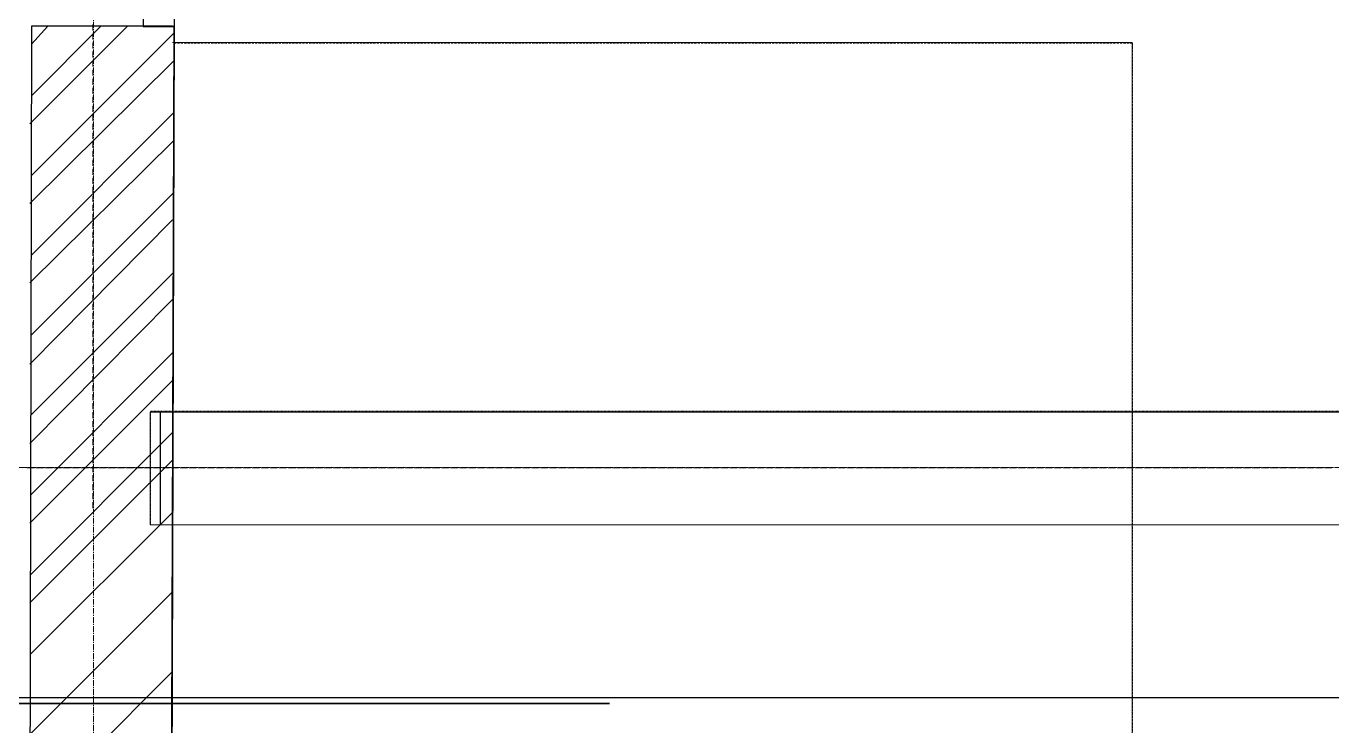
# Model space of a CAD drawing. Header units: millimetres. Extents: x -10178924 to 11692288, y -947381 to 58396.
# Drawn here: x 721569 to 725250, y -820169 to -818196 of the extents above; entities that cross this region are included whole.
import ezdxf

# ---------------------------------------------------------------- set-up
doc = ezdxf.new("R2010")
doc.units = ezdxf.units.MM
for name, pattern in [('невидимая', [9.525, 6.35, -3.175]), ('осевая', [50.8, 31.75, -6.35, 6.35, -6.35]), ('Штрих', [6.35, 3.175, -3.175])]:
    doc.linetypes.add(name, pattern=pattern)
for name, color, linetype in [('PDF __0', 7, 'Continuous'), ('PDF _PDF _Разрезы', 7, 'Continuous'), ('PDF _АР_Двери_ВНУТР', 7, 'Continuous'), ('PDF _Балки.1', 7, 'Continuous'), ('PDF _ВК_Т3', 1, 'Continuous'), ('PDF _Стены внутр.1', 7, 'Continuous'), ('Стены внутр.1', 7, 'Continuous')]:
    doc.layers.add(name, color=color, linetype=linetype)
for name, color, linetype, true_color in [('PDF _Контур пол Подвал', 7, 'Continuous', 0xcd6928), ('PDF _Размеры осевые', 7, 'Continuous', 0x5d6970), ('PDF _штриховка', 7, 'Continuous', 0x95834a)]:
    doc.layers.add(name, color=color, linetype=linetype, true_color=true_color)
for name, color, linetype, lineweight in [('PDF _Разрезы', 7, 'Continuous', 9), ('Балки.1', 7, 'Continuous', 9), ('Контур пол Подвал', 7, 'Continuous', 9), ('Размеры осевые', 153, 'Continuous', 9), ('ШТРИХОВКА', 252, 'Continuous', 15)]:
    doc.layers.add(name, color=color, linetype=linetype, lineweight=lineweight)

# ---------------------------------------------------------------- blocks, each defined once
blk = doc.blocks.new('A$C5282721b')
at = {"layer": 'ШТРИХОВКА', "ltscale": 100, "true_color": 0x000000, "transparency": 33554687}
h = blk.add_hatch(dxfattribs=at)
h.set_pattern_fill('ANSI31', color=18, scale=50)
h.set_pattern_definition([(45, (-79853.19, 25128.16), (-112.2532, 112.2532), [])])
h.paths.add_polyline_path([(5440.998, -31868.119), (-7386.275, -31868.119), (-7386.275, -48296.478), (61378.75, -48296.478), (61378.75, -31842.839), (41035.118, -31842.839), (41035.118, -31656.036), (40796.248, -31656.036), (40796.248, -31842.839), (40629.962, -31842.839), (40629.962, -31942.839), (40605.14, -34348.621), (40629.93, -32405.355), (39128.581, -32429.908), (40629.962, -32402.839), (40629.675, -32155.326), (39132.149, -32179.816), (39135.64, -31968.17), (38886.085, -31968.17), (38879.867, -32433.975), (40623.548, -32405.459), (40553.111, -38427.181), (40243.01, -38425.516), (40241.748, -38827.97), (43340.219, -38835.027), (43340.219, -38442.147), (40953.116, -38429.329), (41029.994, -32402.839), (54378.974, -32402.839), (54378.974, -35923.465), (54778.974, -35923.465), (54778.974, -32402.839), (60818.75, -32402.839), (60818.75, -41309.464), (60472.291, -41309.464), (60472.291, -41709.464), (60818.75, -41709.464), (60818.75, -47736.478), (44025.201, -47736.478), (44013.125, -46167.929), (43613.137, -46171.008), (43625.189, -47736.478), (27189.462, -47736.478), (27189.462, -44565.139), (26789.462, -44565.139), (26789.462, -47736.478), (10401.743, -47736.478), (10394.408, -46134.647), (9994.404, -46134.678), (10001.739, -47736.478), (-6826.275, -47736.478), (-6826.275, -41729.869), (-6530.734, -41731.097), (-6529.072, -41331.1), (-6826.275, -41329.865), (-6826.275, -32428.119), (-762.705, -32428.119), (-770.891, -36004.088), (-370.903, -36005.35), (-362.703, -32428.119), (5640.998, -32428.119), (5640.998, -31868.119)])
h.paths.add_polyline_path([(3584.804, -41373.023), (3584.804, -41773.13), (9973.974, -41799.679), (9987.536, -44634.678), (10387.54, -44634.678), (10372.735, -41401.332)], flags=17)
h.paths.add_polyline_path([(2513.142, -41768.578), (2514.803, -41368.779), (-383.184, -41356.638), (-371.114, -37407.013), (-774.123, -37406.088), (-783.181, -41354.976), (-5508.242, -41335.314), (-5509.901, -41734.604)], flags=17)
at = {"layer": 'PDF _АР_Двери_ВНУТР', "transparency": 33554687}
blk.add_lwpolyline([(-460.014, -37351.979), (-460.014, -37407.013), (-371.114, -37407.013), (-371.114, -37351.979)], close=True, dxfattribs=at)
at = {"layer": 'PDF _Разрезы', "color": 18, "lineweight": 9, "true_color": 0x000000, "transparency": 33554687}
blk.add_lwpolyline([(-11856.305, -39299.259), (62616.964, -39299.259)], dxfattribs=at)
at = {"layer": 'Балки.1', "color": 18, "linetype": 'Штрих', "ltscale": 0.02, "true_color": 0x000000, "transparency": 33554687}
for p, q in [((-439.003, -38491.648), (10379.676, -38491.648)), ((-439.003, -38811.648), (-439.003, -38491.648)), ((-439.003, -38811.648), (10379.676, -38811.648))]:
    blk.add_line(p, q, dxfattribs=at)
at = {"layer": 'Контур пол Подвал', "color": 18, "linetype": 'невидимая', "true_color": 0x000000, "transparency": 33554687}
for q in [(-374.232, -37454.088), (2329.109, -41368.194)]:
    blk.add_line((2329.109, -37454.303), q, dxfattribs=at)
at = {"layer": 'Размеры осевые', "color": 251, "linetype": 'осевая', "ltscale": 0.5, "transparency": 33554687}
for p, q in [((-600, -43050), (-600, -25800)), ((-9750, -38650), (62308.109, -38650)), ((-9718.727, -38650), (61848.609, -38650)), ((-9718.727, -38650), (61848.609, -38650))]:
    blk.add_line(p, q, dxfattribs=at)
at = {"layer": 'Стены внутр.1', "color": 18, "linetype": 'Continuous', "true_color": 0x000000, "transparency": 33554687}
blk.add_line((-374.124, -37407.006), (-774.123, -37406.088), dxfattribs=at)
at = {"layer": 'Стены внутр.1', "color": 18, "linetype": 'Continuous', "true_color": 0x000000, "transparency": 33554687, "flags": 128}
for points in [[(-774.123, -37406.088), (-783.181, -41354.976)], [(-383.184, -41356.638), (-371.114, -37407.013)]]:
    blk.add_lwpolyline(points, dxfattribs=at)

msp = doc.modelspace()

# ---------------------------------------------------------------- linework, layer by layer
at = {"layer": 'PDF __0', "lineweight": 25}
msp.add_lwpolyline([(721947.9, -819601.9), (721947.9, -819284.4)], dxfattribs=at)
at = {"layer": 'PDF _PDF _Разрезы', "lineweight": 9}
msp.add_lwpolyline([(710500.9, -820088.8), (784971.2, -820088.8)], dxfattribs=at)
at = {"layer": 'PDF _Балки.1', "lineweight": 9}
msp.add_lwpolyline([(721918.3, -819284.4), (721918.3, -819601.9), (732734.1, -819601.9), (732734.1, -819284.4)], close=True, dxfattribs=at)
at = {"layer": 'PDF _ВК_Т3', "lineweight": 35}
msp.add_lwpolyline([(723213.7, -820105.7), (721122.5, -820105.7)], dxfattribs=at)
at = {"layer": 'PDF _Контур пол Подвал', "lineweight": 9}
msp.add_lwpolyline([(724686.9, -822158.7), (724686.9, -818243), (721981.9, -818243)], dxfattribs=at)
at = {"layer": 'PDF _Размеры осевые', "lineweight": 9}
for points in [[(721757.4, -818209.1), (721757.4, -818192.2)], [(721757.4, -818213.4), (721757.4, -818213.4)], [(721757.4, -818234.5), (721757.4, -818217.6)], [(721757.4, -818238.8), (721757.4, -818238.8)], [(721757.4, -818259.9), (721757.4, -818243)], [(721757.4, -818264.2), (721757.4, -818264.2)], [(721757.4, -818285.3), (721757.4, -818268.4)], [(721757.4, -818289.6), (721757.4, -818289.6)], [(721757.4, -818310.7), (721757.4, -818293.8)], [(721757.4, -818315), (721757.4, -818315)], [(721757.4, -818336.1), (721757.4, -818319.2)], [(721757.4, -818340.4), (721757.4, -818340.4)], [(721757.4, -818361.5), (721757.4, -818344.6)], [(721757.4, -818365.8), (721757.4, -818365.8)], [(721757.4, -818386.9), (721757.4, -818370)], [(721757.4, -818391.2), (721757.4, -818391.2)], [(721757.4, -818412.3), (721757.4, -818395.4)], [(721757.4, -818416.6), (721757.4, -818416.6)], [(721757.4, -818437.7), (721757.4, -818420.8)], [(721757.4, -818442), (721757.4, -818442)], [(721757.4, -818463.1), (721757.4, -818446.2)], [(721757.4, -818467.4), (721757.4, -818467.4)], [(721757.4, -818488.5), (721757.4, -818471.6)], [(721757.4, -818492.8), (721757.4, -818492.8)], [(721757.4, -818513.9), (721757.4, -818497)], [(721757.4, -818518.2), (721757.4, -818518.2)], [(721757.4, -818539.3), (721757.4, -818522.4)], [(721757.4, -818543.6), (721757.4, -818543.6)], [(721757.4, -818564.7), (721757.4, -818547.8)], [(721757.4, -818569), (721757.4, -818569)], [(721757.4, -818590.1), (721757.4, -818573.2)], [(721757.4, -818594.4), (721757.4, -818594.4)], [(721757.4, -818615.5), (721757.4, -818598.6)], [(721757.4, -818619.8), (721757.4, -818619.8)], [(721757.4, -818640.9), (721757.4, -818624)], [(721757.4, -818645.2), (721757.4, -818645.2)], [(721757.4, -818666.3), (721757.4, -818649.4)], [(721757.4, -818670.6), (721757.4, -818670.6)], [(721757.4, -818691.7), (721757.4, -818674.8)], [(721757.4, -818696), (721757.4, -818696)], [(721757.4, -818717.1), (721757.4, -818700.2)], [(721757.4, -818721.4), (721757.4, -818721.4)], [(721757.4, -818742.5), (721757.4, -818725.6)], [(721757.4, -818746.8), (721757.4, -818746.8)], [(721757.4, -818767.9), (721757.4, -818751)], [(721757.4, -818772.2), (721757.4, -818772.2)], [(721757.4, -818793.3), (721757.4, -818776.4)], [(721757.4, -818797.6), (721757.4, -818797.6)], [(721757.4, -818818.7), (721757.4, -818801.8)], [(721757.4, -818823), (721757.4, -818823)], [(721757.4, -818844.1), (721757.4, -818827.2)], [(721757.4, -818848.4), (721757.4, -818848.4)], [(721757.4, -818869.5), (721757.4, -818852.6)], [(721757.4, -818873.8), (721757.4, -818873.8)], [(721757.4, -818894.9), (721757.4, -818878)], [(721757.4, -818899.2), (721757.4, -818899.2)], [(721757.4, -818920.4), (721757.4, -818903.4)], [(721757.4, -818924.6), (721757.4, -818924.6)], [(721757.4, -818945.7), (721757.4, -818928.8)], [(721757.4, -818950), (721757.4, -818950)], [(721757.4, -818971.2), (721757.4, -818954.2)], [(721757.4, -818975.4), (721757.4, -818975.4)], [(721757.4, -818996.5), (721757.4, -818979.6)], [(721757.4, -819000.8), (721757.4, -819000.8)], [(721757.4, -819022), (721757.4, -819005)], [(721757.4, -819026.2), (721757.4, -819026.2)], [(721757.4, -819047.4), (721757.4, -819030.4)], [(721757.4, -819051.6), (721757.4, -819051.6)], [(721757.4, -819072.8), (721757.4, -819055.8)], [(721757.4, -819077), (721757.4, -819077)], [(721757.4, -819098.2), (721757.4, -819081.2)], [(721757.4, -819102.4), (721757.4, -819102.4)], [(721757.4, -819123.6), (721757.4, -819106.6)], [(721757.4, -819127.8), (721757.4, -819127.8)], [(721757.4, -819149), (721757.4, -819132)], [(721757.4, -819153.2), (721757.4, -819153.2)], [(721757.4, -819174.4), (721757.4, -819157.4)], [(721757.4, -819178.6), (721757.4, -819178.6)], [(721757.4, -819199.8), (721757.4, -819182.8)], [(721757.4, -819204), (721757.4, -819204)], [(721757.4, -819225.2), (721757.4, -819208.2)], [(721757.4, -819229.4), (721757.4, -819229.4)], [(721757.4, -819250.6), (721757.4, -819233.6)], [(721757.4, -819254.8), (721757.4, -819254.8)], [(721757.4, -819276), (721757.4, -819259)], [(721757.4, -819280.2), (721757.4, -819280.2)], [(721757.4, -819301.4), (721757.4, -819284.4)], [(721757.4, -819305.6), (721757.4, -819305.6)], [(721757.4, -819326.8), (721757.4, -819309.8)], [(721757.4, -819331), (721757.4, -819331)], [(721757.4, -819352.2), (721757.4, -819335.2)], [(721757.4, -819356.4), (721757.4, -819356.4)], [(721757.4, -819377.6), (721757.4, -819360.6)], [(721757.4, -819381.8), (721757.4, -819381.8)], [(721757.4, -819403), (721757.4, -819386)], [(721571.1, -819441.1), (721575.4, -819441.1), (721592.3, -819441.1)], [(721596.5, -819441.1), (721600.8, -819441.1), (721617.7, -819441.1)], [(721621.9, -819441.1), (721626.2, -819441.1), (721643.1, -819441.1)], [(721647.3, -819441.1), (721651.6, -819441.1), (721668.5, -819441.1)], [(721672.7, -819441.1), (721677, -819441.1), (721693.9, -819441.1)], [(721698.1, -819441.1), (721702.4, -819441.1), (721719.3, -819441.1)], [(721723.5, -819441.1), (721727.8, -819441.1), (721744.7, -819441.1)], [(721748.9, -819441.1), (721753.2, -819441.1), (721770.1, -819441.1)], [(721757.4, -819407.2), (721757.4, -819407.2)], [(721757.4, -819428.4), (721757.4, -819411.4)], [(721757.4, -819432.6), (721757.4, -819432.6)], [(721757.4, -819453.8), (721757.4, -819436.8)], [(721774.3, -819441.1), (721778.6, -819441.1), (721795.5, -819441.1)], [(721799.7, -819441.1), (721804, -819441.1), (721820.9, -819441.1)], [(721825.1, -819441.1), (721829.4, -819441.1), (721846.3, -819441.1)], [(721850.5, -819441.1), (721854.8, -819441.1), (721871.7, -819441.1)], [(721875.9, -819441.1), (721880.2, -819441.1), (721897.1, -819441.1)], [(721901.3, -819441.1), (721905.6, -819441.1), (721922.5, -819441.1)], [(721926.7, -819441.1), (721931, -819441.1), (721947.9, -819441.1)], [(721952.1, -819441.1), (721956.4, -819441.1), (721973.3, -819441.1)], [(721977.5, -819441.1), (721981.8, -819441.1), (721998.7, -819441.1)], [(722002.9, -819441.1), (722007.2, -819441.1), (722024.1, -819441.1)], [(722028.3, -819441.1), (722032.6, -819441.1), (722049.5, -819441.1)], [(722053.7, -819441.1), (722058, -819441.1), (722074.9, -819441.1)], [(722079.1, -819441.1), (722083.4, -819441.1), (722100.3, -819441.1)], [(722104.6, -819441.1), (722108.8, -819441.1), (722125.7, -819441.1)], [(722129.9, -819441.1), (722134.2, -819441.1), (722151.1, -819441.1)], [(722155.3, -819441.1), (722159.6, -819441.1), (722176.5, -819441.1)], [(722180.7, -819441.1), (722185, -819441.1), (722201.9, -819441.1)], [(722206.1, -819441.1), (722210.4, -819441.1), (722227.3, -819441.1)], [(722231.5, -819441.1), (722235.8, -819441.1), (722252.7, -819441.1)], [(722256.9, -819441.1), (722261.2, -819441.1), (722278.1, -819441.1)], [(722282.3, -819441.1), (722286.6, -819441.1), (722303.5, -819441.1)], [(722307.7, -819441.1), (722312, -819441.1), (722328.9, -819441.1)], [(722333.2, -819441.1), (722337.4, -819441.1), (722354.3, -819441.1)], [(722358.6, -819441.1), (722362.8, -819441.1), (722379.7, -819441.1)], [(722383.9, -819441.1), (722388.2, -819441.1), (722405.1, -819441.1)], [(722409.3, -819441.1), (722413.6, -819441.1), (722430.5, -819441.1)], [(722434.7, -819441.1), (722439, -819441.1), (722455.9, -819441.1)], [(722460.1, -819441.1), (722464.4, -819441.1), (722481.3, -819441.1)], [(722485.5, -819441.1), (722489.8, -819441.1), (722506.7, -819441.1)], [(722510.9, -819441.1), (722515.2, -819441.1), (722532.1, -819441.1)], [(722536.4, -819441.1), (722540.6, -819441.1), (722557.5, -819441.1)], [(722561.8, -819441.1), (722566, -819441.1), (722582.9, -819441.1)], [(722587.2, -819441.1), (722591.4, -819441.1), (722608.3, -819441.1)], [(722612.6, -819441.1), (722616.8, -819441.1), (722633.7, -819441.1)], [(722638, -819441.1), (722642.2, -819441.1), (722659.1, -819441.1)], [(722663.3, -819441.1), (722667.6, -819441.1), (722684.5, -819441.1)], [(722688.7, -819441.1), (722693, -819441.1), (722709.9, -819441.1)], [(722714.1, -819441.1), (722718.4, -819441.1), (722735.3, -819441.1)], [(722739.6, -819441.1), (722743.8, -819441.1), (722760.7, -819441.1)], [(722765, -819441.1), (722769.2, -819441.1), (722786.1, -819441.1)], [(722790.4, -819441.1), (722794.6, -819441.1), (722811.5, -819441.1)], [(722815.8, -819441.1), (722820, -819441.1), (722836.9, -819441.1)], [(722841.2, -819441.1), (722845.4, -819441.1), (722862.3, -819441.1)], [(722866.6, -819441.1), (722870.8, -819441.1), (722887.7, -819441.1)], [(722892, -819441.1), (722896.2, -819441.1), (722913.1, -819441.1)], [(722917.3, -819441.1), (722921.6, -819441.1), (722938.5, -819441.1)], [(722942.7, -819441.1), (722947, -819441.1), (722963.9, -819441.1)], [(722968.2, -819441.1), (722972.4, -819441.1), (722989.3, -819441.1)], [(722993.6, -819441.1), (722997.8, -819441.1), (723014.7, -819441.1)], [(723019, -819441.1), (723023.2, -819441.1), (723040.1, -819441.1)], [(723044.4, -819441.1), (723048.6, -819441.1), (723065.5, -819441.1)], [(723069.8, -819441.1), (723074, -819441.1), (723090.9, -819441.1)], [(723095.2, -819441.1), (723099.4, -819441.1), (723116.3, -819441.1)], [(723120.6, -819441.1), (723124.8, -819441.1), (723141.7, -819441.1)], [(723146, -819441.1), (723150.2, -819441.1), (723167.1, -819441.1)], [(723171.4, -819441.1), (723175.6, -819441.1), (723192.5, -819441.1)], [(723196.8, -819441.1), (723201, -819441.1), (723217.9, -819441.1)], [(723222.2, -819441.1), (723226.4, -819441.1), (723243.3, -819441.1)], [(723247.6, -819441.1), (723251.8, -819441.1), (723268.7, -819441.1)], [(723273, -819441.1), (723277.2, -819441.1), (723294.1, -819441.1)], [(723298.4, -819441.1), (723302.6, -819441.1), (723319.5, -819441.1)], [(723323.8, -819441.1), (723328, -819441.1), (723344.9, -819441.1)], [(723349.2, -819441.1), (723353.4, -819441.1), (723370.3, -819441.1)], [(723374.6, -819441.1), (723378.8, -819441.1), (723395.7, -819441.1)], [(723400, -819441.1), (723404.2, -819441.1), (723421.1, -819441.1)], [(723425.4, -819441.1), (723429.6, -819441.1), (723446.5, -819441.1)], [(723450.8, -819441.1), (723455, -819441.1), (723471.9, -819441.1)], [(723476.2, -819441.1), (723480.4, -819441.1), (723497.3, -819441.1)], [(723501.6, -819441.1), (723505.8, -819441.1), (723522.7, -819441.1)], [(723527, -819441.1), (723531.2, -819441.1), (723548.1, -819441.1)], [(723552.4, -819441.1), (723556.6, -819441.1), (723573.5, -819441.1)], [(723577.8, -819441.1), (723582, -819441.1), (723598.9, -819441.1)], [(723603.2, -819441.1), (723607.4, -819441.1), (723624.3, -819441.1)], [(723628.6, -819441.1), (723632.8, -819441.1), (723649.7, -819441.1)], [(723654, -819441.1), (723658.2, -819441.1), (723675.1, -819441.1)], [(723679.4, -819441.1), (723683.6, -819441.1), (723700.5, -819441.1)], [(723704.8, -819441.1), (723709, -819441.1), (723725.9, -819441.1)], [(723730.2, -819441.1), (723734.4, -819441.1), (723751.3, -819441.1)], [(723755.6, -819441.1), (723759.8, -819441.1), (723776.7, -819441.1)], [(723781, -819441.1), (723785.2, -819441.1), (723802.1, -819441.1)], [(723806.4, -819441.1), (723810.6, -819441.1), (723827.5, -819441.1)], [(723831.8, -819441.1), (723836, -819441.1), (723852.9, -819441.1)], [(723857.2, -819441.1), (723861.4, -819441.1), (723878.3, -819441.1)], [(723882.6, -819441.1), (723886.8, -819441.1), (723903.7, -819441.1)], [(723908, -819441.1), (723912.2, -819441.1), (723929.1, -819441.1)], [(723933.4, -819441.1), (723937.6, -819441.1), (723954.5, -819441.1)], [(723958.8, -819441.1), (723963, -819441.1), (723979.9, -819441.1)], [(723984.2, -819441.1), (723988.4, -819441.1), (724005.3, -819441.1)], [(724009.6, -819441.1), (724013.8, -819441.1), (724030.7, -819441.1)], [(724035, -819441.1), (724039.2, -819441.1), (724056.1, -819441.1)], [(724060.4, -819441.1), (724064.6, -819441.1), (724081.5, -819441.1)], [(724085.8, -819441.1), (724090, -819441.1), (724106.9, -819441.1)], [(724111.2, -819441.1), (724115.4, -819441.1), (724132.3, -819441.1)], [(724136.6, -819441.1), (724140.8, -819441.1), (724157.7, -819441.1)], [(724162, -819441.1), (724166.2, -819441.1), (724183.1, -819441.1)], [(724187.4, -819441.1), (724191.6, -819441.1), (724208.5, -819441.1)], [(724212.8, -819441.1), (724217, -819441.1), (724233.9, -819441.1)], [(724238.2, -819441.1), (724242.4, -819441.1), (724259.3, -819441.1)], [(724263.6, -819441.1), (724267.8, -819441.1), (724284.7, -819441.1)], [(724289, -819441.1), (724293.2, -819441.1), (724310.1, -819441.1)], [(724314.4, -819441.1), (724318.6, -819441.1), (724335.5, -819441.1)], [(724339.8, -819441.1), (724344, -819441.1), (724360.9, -819441.1)], [(724365.2, -819441.1), (724369.4, -819441.1), (724386.3, -819441.1)], [(724390.6, -819441.1), (724394.8, -819441.1), (724411.7, -819441.1)], [(724416, -819441.1), (724420.2, -819441.1), (724437.1, -819441.1)], [(724441.4, -819441.1), (724445.6, -819441.1), (724462.5, -819441.1)], [(724466.8, -819441.1), (724471, -819441.1), (724487.9, -819441.1)], [(724492.2, -819441.1), (724496.4, -819441.1), (724513.3, -819441.1)], [(724517.6, -819441.1), (724521.8, -819441.1), (724538.7, -819441.1)], [(724543, -819441.1), (724547.2, -819441.1), (724564.1, -819441.1)], [(724568.4, -819441.1), (724572.6, -819441.1), (724589.5, -819441.1)], [(724593.8, -819441.1), (724598, -819441.1), (724614.9, -819441.1)], [(724619.2, -819441.1), (724623.4, -819441.1), (724640.3, -819441.1)], [(724644.6, -819441.1), (724648.8, -819441.1), (724665.7, -819441.1)], [(724670, -819441.1), (724674.2, -819441.1), (724691.1, -819441.1)], [(724695.4, -819441.1), (724699.6, -819441.1), (724716.5, -819441.1)], [(724720.8, -819441.1), (724725, -819441.1), (724741.9, -819441.1)], [(724746.2, -819441.1), (724750.4, -819441.1), (724767.3, -819441.1)], [(724771.6, -819441.1), (724775.8, -819441.1), (724792.7, -819441.1)], [(724797, -819441.1), (724801.2, -819441.1), (724818.1, -819441.1)], [(724822.4, -819441.1), (724826.6, -819441.1), (724843.5, -819441.1)], [(724847.8, -819441.1), (724852, -819441.1), (724868.9, -819441.1)], [(724873.2, -819441.1), (724877.4, -819441.1), (724894.3, -819441.1)], [(724898.6, -819441.1), (724902.8, -819441.1), (724919.7, -819441.1)], [(724924, -819441.1), (724928.2, -819441.1), (724945.1, -819441.1)], [(724949.4, -819441.1), (724953.6, -819441.1), (724970.5, -819441.1)], [(724974.8, -819441.1), (724979, -819441.1), (724995.9, -819441.1)], [(725000.2, -819441.1), (725004.4, -819441.1), (725021.3, -819441.1)], [(725025.6, -819441.1), (725029.8, -819441.1), (725046.7, -819441.1)], [(725051, -819441.1), (725055.2, -819441.1), (725072.1, -819441.1)], [(725076.4, -819441.1), (725080.6, -819441.1), (725097.5, -819441.1)], [(725101.8, -819441.1), (725106, -819441.1), (725122.9, -819441.1)], [(725127.2, -819441.1), (725131.4, -819441.1), (725148.3, -819441.1)], [(725152.6, -819441.1), (725156.8, -819441.1), (725173.7, -819441.1)], [(725178, -819441.1), (725182.2, -819441.1), (725199.1, -819441.1)], [(725203.4, -819441.1), (725207.6, -819441.1), (725224.5, -819441.1)], [(725228.8, -819441.1), (725233, -819441.1), (725249.9, -819441.1)], [(721757.4, -819458), (721757.4, -819458)], [(721757.4, -819479.2), (721757.4, -819462.2)], [(721757.4, -819483.4), (721757.4, -819483.4)], [(721757.4, -819504.6), (721757.4, -819487.6)], [(721757.4, -819508.8), (721757.4, -819508.8)], [(721757.4, -819530), (721757.4, -819513)], [(721757.4, -819534.2), (721757.4, -819534.2)], [(721757.4, -819555.4), (721757.4, -819538.4)]]:
    msp.add_lwpolyline(points, dxfattribs=at)
at = {"layer": 'PDF _Стены внутр.1', "lineweight": 25}
for points in [[(721583.8, -818196.4), (721575.4, -822146)], [(721981.8, -818196.4), (721583.9, -818196.4)], [(721973.3, -822146.2), (721986, -818196.6)]]:
    msp.add_lwpolyline(points, dxfattribs=at)
at = {"layer": 'PDF _штриховка', "color": 251, "lineweight": 5, "true_color": 0x636466}
for points in [[(721579.6, -818471.6), (721854.8, -818196.5)], [(721583.8, -818247.2), (721630.4, -818196.4)], [(721579.6, -818696), (721986, -818293.8)], [(721579.6, -818920.4), (721986, -818518.2)], [(721579.6, -819149), (721981.8, -818742.6)], [(721579.6, -819373.3), (721981.8, -818966.9)], [(721579.6, -819597.7), (721981.8, -819195.5)], [(721579.6, -819822.1), (721981.8, -819419.9)]]:
    msp.add_lwpolyline(points, dxfattribs=at)

# ---------------------------------------------------------------- block references
msp.add_blockref('A$C5282721b', (722358.6, -780790.4))

doc.saveas('drawing.dxf')
